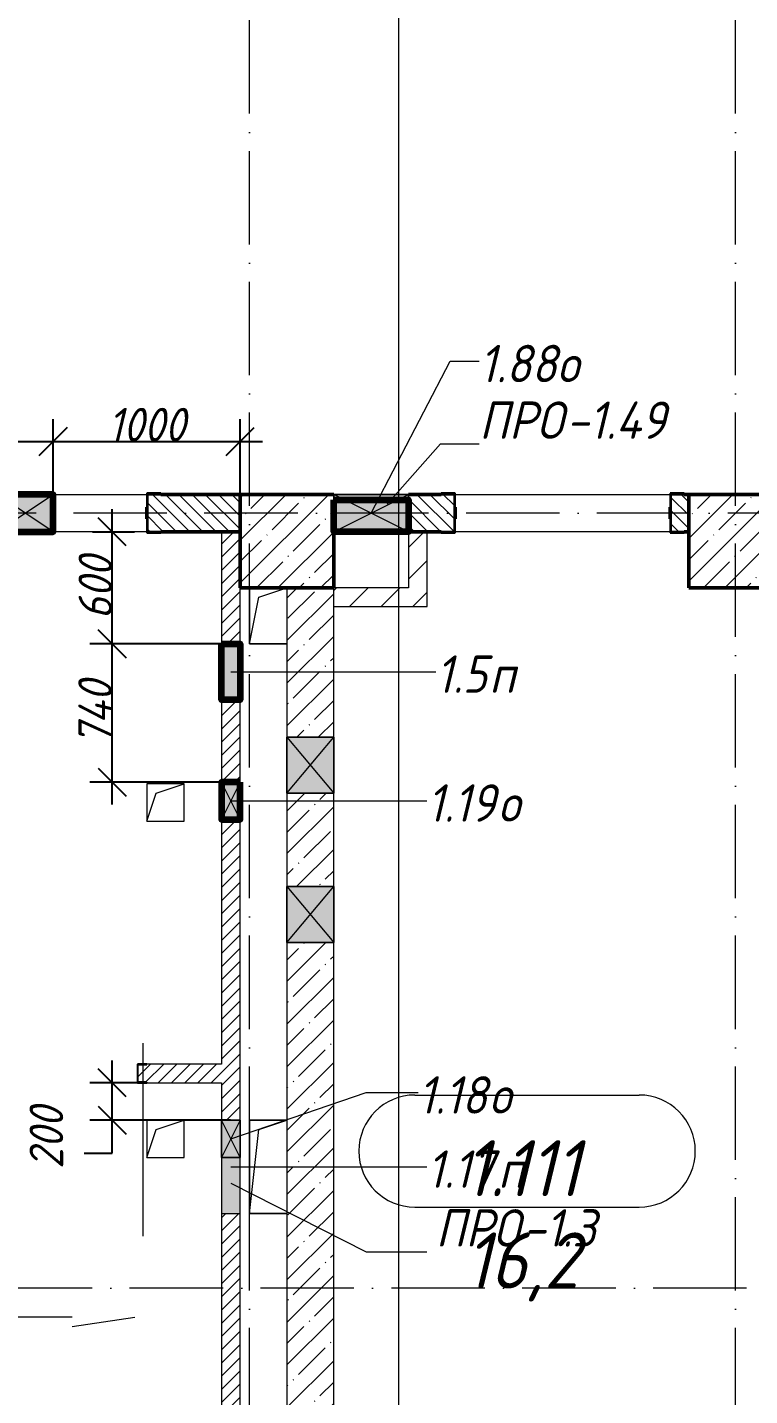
# Model space of a CAD drawing. Header units: millimetres. Extents: x -356862 to 418287, y 0 to 839748.
# Drawn here: x -163253 to -159390, y 460272 to 467597 of the extents above; entities that cross this region are included whole.
import ezdxf

# ---------------------------------------------------------------- set-up
doc = ezdxf.new("R2010")
doc.units = ezdxf.units.MM
doc.linetypes.add('200_ШТРИХ_ш1п0_6_', pattern=[160, 100, -60])
doc.linetypes.add('50_200_ШТРИХ_1Т_ш5_п1_п1_', pattern=[700, 500, -100, 0, -100])
for name, color, linetype, lineweight in [('9.7) Заделка 956 шт', 6, 'Continuous', 158), ('A-____-____-DIMS', 7, 'Continuous', 9), ('A-____-NOTE-TEXT', 7, 'Continuous', 9), ('A-DETL-GENF-OTLN', 7, 'Continuous', 9), ('A-FLOR-____-OTLN', 7, 'Continuous', 9), ('A-GENM-____-IDEN', 7, 'Continuous', 9), ('A-GENM-____-MCUT', 7, 'Continuous', 25), ('A-GENM-____-OTLN', 7, 'Continuous', 9), ('A-GENM-____-OTLN-1', 7, 'Continuous', 25), ('A-GLAZ-____-IDEN', 7, 'Continuous', 9), ('A-GLAZ-____-OTLN', 7, 'Continuous', 9), ('A-WALL-____-MCUT-1', 7, 'Continuous', 9), ('A-WALL-____-MCUT-2', 7, 'Continuous', 50), ('A-WALL-____-PATT-1', 7, 'Continuous', 9), ('A-WALL-FNSH-MCUT-1', 7, 'Continuous', 9), ('I-WALL-____-OTLN', 7, 'Continuous', 9), ('S-COLS-____-MCUT', 7, 'Continuous', 50), ('S-COLS-____-OTLN', 7, 'Continuous', 9), ('S-GRID-____-OTLN-1', 7, '50_200_ШТРИХ_1Т_ш5_п1_п1_', 9)]:
    doc.layers.add(name, color=color, linetype=linetype, lineweight=lineweight)
for name, color, linetype, lineweight, true_color in [('A-AREA-IDEN-1', 7, 'Continuous', 9, 0x000000), ('A-DETL-GENF-OTLN-4', 9, '200_ШТРИХ_ш1п0_6_', 9, 0x808080), ('A-DETL-GENF-OTLN-5', 7, 'Continuous', 5, 0xc0c0c0), ('A-GLAZ-____-OTLN-1', 7, 'Continuous', 9, 0xc0c0c0), ('G-____-____-SYMB-1', 9, 'Continuous', 9, 0x808080)]:
    doc.layers.add(name, color=color, linetype=linetype, lineweight=lineweight, true_color=true_color)
doc.styles.add('ISOCPEUR_I', font='isocpeui.ttf', dxfattribs={"width": 0.9, "height": 2.5})
doc.styles.add('ISOCPEUR_I_10', font='isocpeui.ttf', dxfattribs={"width": 0.9, "height": 180})
doc.styles.add('ISOCPEUR_I_9', font='isocpeui.ttf', dxfattribs={"width": 0.9, "height": 250})
doc.dimstyles.new('ISO-1_8_0_9К_СРЕДНИЙ_Кладочные_3', dxfattribs={"dimscale": 304.8, "dimtxt": 179.276612, "dimasz": 0.492126, "dimexe": 0.393701, "dimexo": 0, "dimgap": 0, "dimtad": 1, "dimdec": 3, "dimrnd": 0.001, "dimdsep": 46, "dimtxsty": 'ISOCPEUR_I_10', "dimblk1": 'OBLIQUE', "dimblk2": 'OBLIQUE', "dimsah": 1, "dimcen": 0.09, "dimdle": 0.393701, "dimazin": 0, "dimtfac": 1, "dimtdec": 4, "dimtix": 1, "dimtmove": 0, "dimatfit": 3, "dimfxl": 1, "dimtvp": 1, "dimtolj": 1, "dimtzin": 0, "dimarcsym": 2})
doc.dimstyles.new('ISO-1_8_0_9К_СРЕДНИЙ_Кладочные_4', dxfattribs={"dimscale": 304.8, "dimtxt": 179.276612, "dimasz": 0.492126, "dimexe": 0.393701, "dimexo": 0, "dimgap": 0, "dimtad": 1, "dimdec": 3, "dimrnd": 0.001, "dimdsep": 46, "dimtxsty": 'ISOCPEUR_I_10', "dimblk1": 'OBLIQUE', "dimblk2": 'OBLIQUE', "dimsah": 1, "dimcen": 0.09, "dimdle": 0.393701, "dimazin": 0, "dimtfac": 1, "dimtdec": 4, "dimtix": 1, "dimtmove": 1, "dimatfit": 3, "dimfxl": 1, "dimtvp": 1, "dimtolj": 1, "dimtzin": 0, "dimarcsym": 2})
pattern_1 = [(45, (-176515.067, 459015.94), (-35.35534, 35.35534), [])]
pattern_2 = [(135, (-176515.067, 459015.94), (-35.35534, -35.35534), [])]
pattern_3 = [(45, (-176515.07, 459015.94), (-84.8528, 84.8528), [])]

# ---------------------------------------------------------------- blocks, each defined once
blk = doc.blocks.new('BSC_Колонна _Прямоугольная - 500х500-V70-АР1_План отверстий 1 этажа в осях 1-64_А-ГГ')
at = {"layer": 'S-COLS-____-OTLN'}
h = blk.add_hatch(dxfattribs=at)
h.set_pattern_fill('FP_102', color=256, style=0, pattern_type=2)
h.set_pattern_definition([(45, (-14650, -5831.04), (-114.0493, 114.0493), []), (45, (-14535.95, -5831.04), (-114.0493, 114.0493), [201.612, -40.322, 3.353, -36.97])])
h.paths.add_polyline_path([(-250, -250), (250, -250), (250, 250), (-250, 250), (-250, 50)], flags=0)
at = {"layer": 'S-COLS-____-MCUT'}
for p, q in [((250, 250), (-250, 250)), ((-250, 250), (-250, -250)), ((250, -250), (250, 50)), ((-250, -250), (250, -250))]:
    blk.add_line(p, q, dxfattribs=at)
blk = doc.blocks.new('BSC_Колонна _Прямоугольная - 500х500-V139-АР1_План отверстий 1 этажа в осях 1-64_А-ГГ')
at = {"layer": 'S-COLS-____-OTLN'}
h = blk.add_hatch(dxfattribs=at)
h.set_pattern_fill('FP_173', color=256, style=0, pattern_type=2)
h.set_pattern_definition([(45, (-17050, -5831.04), (-114.0493, 114.0493), []), (45, (-16935.95, -5831.04), (-114.0493, 114.0493), [201.612, -40.322, 3.353, -36.97])])
h.paths.add_polyline_path([(-250, -250), (250, -250), (250, 250), (-250, 250)], flags=0)
at = {"layer": 'S-COLS-____-MCUT'}
for p, q in [((250, 250), (-250, 250)), ((-250, 250), (-250, -250)), ((250, -250), (250, 250)), ((-250, -250), (250, -250))]:
    blk.add_line(p, q, dxfattribs=at)
blk = doc.blocks.new('Фахверк_СКБ_Уголок - 200_4010_1-27904659-АР1_План отверстий 1 этажа в осях 1-64_А-ГГ')
at = {"layer": 'A-GENM-____-MCUT'}
for p, q in [((125, 156), (50, 156)), ((50, 156), (50, 150)), ((50, 150), (119, 150)), ((119, 150), (119, 81)), ((125, 81), (125, 156)), ((119, 81), (125, 81)), ((125, 19), (119, 19)), ((119, 19), (119, -50)), ((125, -56), (125, 19)), ((119, -50), (50, -50)), ((50, -50), (50, -56)), ((50, -56), (125, -56))]:
    blk.add_line(p, q, dxfattribs=at)
blk = doc.blocks.new('154_Стойка_СКБ_Уголок - СМ-2230_200-28216496-АР1_План отверстий 1 этажа в осях 1-64_А-ГГ')
at = {"layer": 'A-GENM-____-MCUT'}
for p, q in [((125, 156), (125, 81)), ((200, 156), (125, 156)), ((131, 81), (131, 150)), ((131, 150), (200, 150)), ((200, 150), (200, 156)), ((125, 81), (131, 81)), ((131, 19), (125, 19)), ((125, 19), (125, -56)), ((131, -50), (131, 19)), ((125, -56), (200, -56)), ((200, -50), (131, -50)), ((200, -56), (200, -50))]:
    blk.add_line(p, q, dxfattribs=at)
blk = doc.blocks.new('154_Фахверк_СКБ_Швеллер - Тип_100_4010-27789772-АР1_План отверстий 1 этажа в осях 1-64_А-ГГ')
at = {"layer": 'A-GENM-____-MCUT'}
for p, q in [((175, 50), (125, 50)), ((125, 50), (125, -50)), ((128, 47), (175, 47)), ((128, -47), (128, 47)), ((175, 47), (175, 50)), ((125, -50), (175, -50)), ((175, -47), (128, -47)), ((175, -50), (175, -47))]:
    blk.add_line(p, q, dxfattribs=at)
blk = doc.blocks.new('AR_Отверстие Ниша - Лючок-32401542-АР1_План отверстий 1 этажа в осях 1-64_А-ГГ')
at = {"layer": 'A-GLAZ-____-OTLN'}
blk.add_hatch(color=256, dxfattribs=at).paths.add_polyline_path([(150, -50), (150, 50), (-150, 50), (-150, -50)], flags=0)
for p, q in [((150, 50), (-150, 50)), ((-150, 50), (-150, -50)), ((150, -50), (150, 50)), ((-150, -50), (150, -50))]:
    blk.add_line(p, q, dxfattribs=at)
blk = doc.blocks.new('AR_Отверстие Ниша - Лючок-32401514-АР1_План отверстий 1 этажа в осях 1-64_А-ГГ')
at = {"layer": 'A-GLAZ-____-OTLN'}
blk.add_hatch(color=256, dxfattribs=at).paths.add_polyline_path([(250, 50), (-50, 50), (-50, -50), (250, -50)], flags=0)
for p, q in [((250, 50), (-50, 50)), ((250, -50), (250, 50)), ((-50, -50), (250, -50))]:
    blk.add_line(p, q, dxfattribs=at)
blk = doc.blocks.new('AR_Отверстие прямоугольное _в стене_ - AR_Отверстие прямоугольное _в стене__ВК-32401327-АР1_План отверстий 1 этажа в осях 1-64_А-ГГ')
at = {"layer": 'A-GLAZ-____-OTLN'}
blk.add_hatch(color=256, dxfattribs=at).paths.add_polyline_path([(-100, -50), (100, -50), (100, 50), (-100, 50)], flags=0)
at = {"layer": 'A-DETL-GENF-OTLN'}
for p, q in [((-100, -50), (-100, 50)), ((-100, 50), (100, 50)), ((100, 50), (-100, -50)), ((-100, 50), (100, -50)), ((100, 50), (-100, 50)), ((-100, 50), (-100, -50)), ((100, 50), (100, -50)), ((100, -50), (100, 50)), ((100, -50), (-100, -50)), ((-100, -50), (100, -50))]:
    blk.add_line(p, q, dxfattribs=at)
blk = doc.blocks.new('AR_Отверстие прямоугольное _в стене_ - AR_Отверстие прямоугольное _в стене__ВК-32401483-АР1_План отверстий 1 этажа в осях 1-64_А-ГГ')
at = {"layer": 'A-GLAZ-____-OTLN'}
blk.add_hatch(color=256, dxfattribs=at).paths.add_polyline_path([(100, 50), (-100, 50), (-100, -50), (100, -50)], flags=0)
at = {"layer": 'A-DETL-GENF-OTLN'}
for p, q in [((-100, -50), (-100, 50)), ((-100, 50), (100, 50)), ((100, 50), (-100, -50)), ((-100, 50), (100, -50)), ((100, 50), (-100, 50)), ((-100, 50), (-100, -50)), ((100, 50), (100, -50)), ((100, -50), (100, 50)), ((100, -50), (-100, -50)), ((-100, -50), (100, -50))]:
    blk.add_line(p, q, dxfattribs=at)
blk = doc.blocks.new('AR_Отверстие прямоугольное _в плите_ - AR_Отверстие прямоугольное _в плите_-30459597-АР1_План отверстий 1 этажа в осях 1-64_А-ГГ')
at = {"layer": 'A-GENM-____-OTLN'}
for p, q in [((100, 100), (-100, 100)), ((-100, 100), (-100, -100)), ((-50, 50), (100, 100)), ((100, -100), (100, 100)), ((-100, -100), (-50, 50)), ((-100, -100), (100, -100))]:
    blk.add_line(p, q, dxfattribs=at)
blk = doc.blocks.new('AR_Отверстие прямоугольное _в плите_ - AR_Отверстие прямоугольное _в плите_-V158-АР1_План отверстий 1 этажа в осях 1-64_А-ГГ')
at = {"layer": 'A-GENM-____-OTLN'}
for p, q in [((100, 250), (-100, 250)), ((-100, 250), (-100, -250)), ((-50, 200), (100, 250)), ((-100, -250), (-50, 200)), ((-100, -250), (100, -250))]:
    blk.add_line(p, q, dxfattribs=at)
blk = doc.blocks.new('AR_Отверстие прямоугольное _в стене__БезПР - AR_Отверстие прямоугольное _в стене__БезПР-30460031-АР1_План отверстий 1 этажа в осях 1-64_А-ГГ')
at = {"layer": 'A-GLAZ-____-OTLN-1'}
blk.add_hatch(color=256, dxfattribs=at).paths.add_polyline_path([(-150, -125), (150, -125), (150, 125), (-150, 125)], flags=0)
at = {"layer": 'A-DETL-GENF-OTLN'}
for p, q in [((-150, -125), (-150, 125)), ((-150, 125), (150, 125)), ((150, 125), (-150, -125)), ((-150, 125), (150, -125)), ((150, 125), (-150, 125)), ((-150, 125), (-150, -125)), ((150, 125), (150, -125)), ((150, -125), (150, 125)), ((150, -125), (-150, -125)), ((-150, -125), (150, -125))]:
    blk.add_line(p, q, dxfattribs=at)
at = {"layer": 'A-GLAZ-____-OTLN'}
blk.add_line((150, 125), (-150, 125), dxfattribs=at)
blk = doc.blocks.new('AR_Отверстие прямоугольное _в плите_ - AR_Отверстие прямоугольное _в плите_-30512088-АР1_План отверстий 1 этажа в осях 1-64_А-ГГ')
at = {"layer": 'A-GENM-____-OTLN'}
for p, q in [((-100, 150), (-100, -150)), ((-50, 100), (100, 150)), ((-100, -150), (-50, 100)), ((-100, -150), (100, -150))]:
    blk.add_line(p, q, dxfattribs=at)
blk = doc.blocks.new('AR_Отверстие прямоугольное _в стене_ - AR_Отверстие прямоугольное _в стене__ОВ-36769031-АР1_План отверстий 1 этажа в осях 1-64_А-ГГ')
at = {"layer": 'A-GLAZ-____-OTLN'}
blk.add_hatch(color=256, dxfattribs=at).paths.add_polyline_path([(200, 100), (-200, 100), (-200, -100), (200, -100)], flags=0)
at = {"layer": 'A-DETL-GENF-OTLN'}
for p, q in [((-200, -100), (-200, 100)), ((-200, 100), (200, 100)), ((200, 100), (-200, -100)), ((-200, 100), (200, -100)), ((200, 100), (-200, 100)), ((-200, 100), (-200, -100)), ((200, 100), (200, -100)), ((200, -100), (200, 100)), ((200, -100), (-200, -100)), ((-200, -100), (200, -100))]:
    blk.add_line(p, q, dxfattribs=at)
blk = doc.blocks.new('AR_Отверстие прямоугольное _в стене__БезПР - AR_Отверстие прямоугольное _в стене__БезПР-36427769-АР1_План отверстий 1 этажа в осях 1-64_А-ГГ')
at = {"layer": 'A-GLAZ-____-OTLN'}
blk.add_hatch(color=256, dxfattribs=at).paths.add_polyline_path([(-150, 100), (-150, -100), (150, -100), (150, 100)], flags=0)
at = {"layer": 'A-DETL-GENF-OTLN'}
for p, q in [((-150, -100), (-150, 100)), ((-150, 100), (150, 100)), ((150, 100), (-150, -100)), ((-150, 100), (150, -100)), ((150, 100), (-150, 100)), ((-150, 100), (-150, -100)), ((150, 100), (150, -100)), ((150, -100), (150, 100)), ((150, -100), (-150, -100)), ((-150, -100), (150, -100))]:
    blk.add_line(p, q, dxfattribs=at)
at = {"layer": 'A-GLAZ-____-OTLN'}
blk.add_line((150, 100), (-150, 100), dxfattribs=at)
blk = doc.blocks.new('DET_L_Имитация разреза_ISO2-5 - Влево-29860294-АР1_План отверстий 1 этажа в осях 1-64_А-ГГ')
at = {"layer": 'A-DETL-GENF-OTLN-5'}
blk.add_line((143.1, 0), (1176.9, 0), dxfattribs=at)
blk = doc.blocks.new('_Oblique')
at = {"color": 0, "linetype": 'ByBlock', "lineweight": -2}
blk.add_line((-0.5, -0.5), (0.5, 0.5), dxfattribs=at)
blk = doc.blocks.new('*D13311')
at = {"layer": 'A-____-____-DIMS', "color": 0, "lineweight": -2, "transparency": 16777216}
for p, q in [((-162799.8, 463437), (-162799.8, 464417)), ((-162188.6, 464297), (-162919.8, 464297)), ((-162167.1, 463557), (-162919.8, 463557))]:
    blk.add_line(p, q, dxfattribs=at)
at = {"layer": 'Defpoints', "color": 0, "transparency": 16777216}
for p in [(-162799.8, 464297), (-162188.6, 464297), (-162167.1, 463557)]:
    blk.add_point(p, dxfattribs=at)
at = {"layer": 'A-____-____-DIMS', "color": 0, "lineweight": -2, "transparency": 16777216, "xscale": 150, "yscale": 150, "zscale": 150}
for p, rotation in [((-162799.8, 464297), 90), ((-162799.8, 463557), 270)]:
    blk.add_blockref('_Oblique', p, dxfattribs=dict(at, rotation=rotation))
at = {"layer": 'A-____-____-DIMS', "color": 0, "transparency": 16777216, "insert": (-162891, 463927), "char_height": 180, "width": 426.127, "attachment_point": 5, "rotation": 90, "style": 'ISOCPEUR_I_10'}
blk.add_mtext('\\A1;740', dxfattribs=at)
blk = doc.blocks.new('*D13312')
at = {"layer": 'A-____-____-DIMS', "color": 0, "lineweight": -2, "transparency": 16777216}
for p, q in [((-162799.8, 464177), (-162799.8, 465017)), ((-162905.9, 464897), (-162679.8, 464897)), ((-162188.6, 464297), (-162919.8, 464297))]:
    blk.add_line(p, q, dxfattribs=at)
at = {"layer": 'Defpoints', "color": 0, "transparency": 16777216}
for p in [(-162905.9, 464897), (-162799.8, 464897), (-162188.6, 464297)]:
    blk.add_point(p, dxfattribs=at)
at = {"layer": 'A-____-____-DIMS', "color": 0, "lineweight": -2, "transparency": 16777216, "xscale": 150, "yscale": 150, "zscale": 150}
for p, rotation in [((-162799.8, 464897), 90), ((-162799.8, 464297), 270)]:
    blk.add_blockref('_Oblique', p, dxfattribs=dict(at, rotation=rotation))
at = {"layer": 'A-____-____-DIMS', "color": 0, "transparency": 16777216, "insert": (-162889.8, 464597), "char_height": 180, "width": 409.578, "attachment_point": 5, "rotation": 90, "style": 'ISOCPEUR_I_10'}
blk.add_mtext('\\A1;600', dxfattribs=at)
blk = doc.blocks.new('*D13313')
at = {"layer": 'A-____-____-DIMS', "color": 0, "lineweight": -2, "transparency": 16777216}
for p, q in [((-162799.8, 461627), (-162799.8, 462067)), ((-162665.1, 461947), (-162919.8, 461947)), ((-162166.4, 461747), (-162919.8, 461747)), ((-162799.8, 461570.5), (-162799.8, 461747)), ((-162949.8, 461570.5), (-162799.8, 461570.5))]:
    blk.add_line(p, q, dxfattribs=at)
at = {"layer": 'Defpoints', "color": 0, "transparency": 16777216}
for p in [(-162799.8, 461947), (-162665.1, 461947), (-162166.4, 461747)]:
    blk.add_point(p, dxfattribs=at)
at = {"layer": 'A-____-____-DIMS', "color": 0, "lineweight": -2, "transparency": 16777216, "xscale": 150, "yscale": 150, "zscale": 150}
for p, rotation in [((-162799.8, 461947), 90), ((-162799.8, 461747), 270)]:
    blk.add_blockref('_Oblique', p, dxfattribs=dict(at, rotation=rotation))
at = {"layer": 'A-____-____-DIMS', "color": 0, "transparency": 16777216, "insert": (-163241.9, 461485.7), "char_height": 180, "width": 409.578, "attachment_point": 1, "rotation": 90, "line_spacing_factor": 1.149209, "style": 'ISOCPEUR_I_10'}
blk.add_mtext('\\A1;200', dxfattribs=at)
blk = doc.blocks.new('*D13387')
at = {"layer": 'A-____-____-DIMS', "color": 0, "lineweight": -2, "transparency": 16777216}
for p, q in [((-165030.1, 465103), (-165030.1, 465500.2)), ((-163115.1, 465097), (-163115.1, 465500.2)), ((-165150.1, 465380.2), (-162995.1, 465380.2))]:
    blk.add_line(p, q, dxfattribs=at)
at = {"layer": 'Defpoints', "color": 0, "transparency": 16777216}
for p in [(-163115.1, 465380.2), (-165030.1, 465103), (-163115.1, 465097)]:
    blk.add_point(p, dxfattribs=at)
at = {"layer": 'A-____-____-DIMS', "color": 0, "lineweight": -2, "transparency": 16777216, "xscale": 150, "yscale": 150, "zscale": 150, "rotation": 180}
blk.add_blockref('_Oblique', (-165030.1, 465380.2), dxfattribs=at)
at = {"layer": 'A-____-____-DIMS', "color": 0, "lineweight": -2, "transparency": 16777216, "xscale": 150, "yscale": 150, "zscale": 150}
blk.add_blockref('_Oblique', (-163115.1, 465380.2), dxfattribs=at)
at = {"layer": 'A-____-____-DIMS', "color": 0, "transparency": 16777216, "insert": (-164072.6, 465470.2), "char_height": 180, "width": 463.361, "attachment_point": 5, "style": 'ISOCPEUR_I_10'}
blk.add_mtext('\\A1;1915', dxfattribs=at)
blk = doc.blocks.new('*D13388')
at = {"layer": 'A-____-____-DIMS', "color": 0, "lineweight": -2, "transparency": 16777216}
for p, q in [((-163115.1, 465097), (-163115.1, 465500.2)), ((-162115.1, 465097), (-162115.1, 465500.2)), ((-163235.1, 465380.2), (-161995.1, 465380.2))]:
    blk.add_line(p, q, dxfattribs=at)
at = {"layer": 'Defpoints', "color": 0, "transparency": 16777216}
for p in [(-162115.1, 465380.2), (-163115.1, 465097), (-162115.1, 465097)]:
    blk.add_point(p, dxfattribs=at)
at = {"layer": 'A-____-____-DIMS', "color": 0, "lineweight": -2, "transparency": 16777216, "xscale": 150, "yscale": 150, "zscale": 150, "rotation": 180}
blk.add_blockref('_Oblique', (-163115.1, 465380.2), dxfattribs=at)
at = {"layer": 'A-____-____-DIMS', "color": 0, "lineweight": -2, "transparency": 16777216, "xscale": 150, "yscale": 150, "zscale": 150}
blk.add_blockref('_Oblique', (-162115.1, 465380.2), dxfattribs=at)
at = {"layer": 'A-____-____-DIMS', "color": 0, "transparency": 16777216, "insert": (-162615.1, 465470.2), "char_height": 180, "width": 504.733, "attachment_point": 5, "style": 'ISOCPEUR_I_10'}
blk.add_mtext('\\A1;1000', dxfattribs=at)
blk = doc.blocks.new('AAR_СКБ_Марка_помещения_1_5 ммп - Номер _ Площадь-27962135-АИ_План этажа_Стены_1')
at = {"layer": 'A-AREA-IDEN-1'}
for p, q in [((-2.987, 3), (3.013, 3)), ((-2.987, 0), (3.013, 0))]:
    blk.add_line(p, q, dxfattribs=at)
for centre, start, end in [((-2.987, 1.5), 90, 270), ((3.013, 1.5), 270, 90)]:
    blk.add_arc(centre, 1.5, start, end, dxfattribs=at)

msp = doc.modelspace()

# ---------------------------------------------------------------- hatches: boundary and pattern name
at = {"layer": 'A-WALL-____-PATT-1'}
h = msp.add_hatch(dxfattribs=at)
h.set_pattern_fill('FP_6', color=256, style=0, pattern_type=2)
h.set_pattern_definition(pattern_2)
h.paths.add_polyline_path([(-162115.0675, 464896.983), (-162115.0675, 465096.983), (-162609.0675, 465096.983), (-162609.0675, 465027.983), (-162615.0675, 465027.983), (-162615.0675, 464965.983), (-162609.0675, 464965.983), (-162609.0675, 464896.983), (-162390.3032, 464896.983)], flags=0)
h.paths.add_polyline_path([(-164509.0675, 464896.983), (-163771.0675, 464896.983), (-163771.0675, 464965.983), (-163765.0675, 464965.983), (-163765.0675, 465027.983), (-163771.0675, 465027.983), (-163771.0675, 465096.983), (-164509.0675, 465096.983), (-164509.0675, 465027.983), (-164515.0675, 465027.983), (-164515.0675, 464965.983), (-164509.0675, 464965.983)], flags=0)
h.paths.add_polyline_path([(-165615.0675, 464896.983), (-165521.0675, 464896.983), (-165521.0675, 464965.983), (-165515.0675, 464965.983), (-165515.0675, 465027.983), (-165521.0675, 465027.983), (-165521.0675, 465096.983), (-165615.0675, 465096.983), (-165615.0675, 465002.983)], flags=0)
h = msp.add_hatch(dxfattribs=at)
h.set_pattern_fill('FP_6', color=256, style=0, pattern_type=2)
h.set_pattern_definition(pattern_2)
h.paths.add_polyline_path([(-159715.0675, 464896.983), (-159715.0675, 465096.983), (-159809.0675, 465096.983), (-159809.0675, 465027.983), (-159815.0675, 465027.983), (-159815.0675, 464965.983), (-159809.0675, 464965.983), (-159809.0675, 464896.983), (-159740.0675, 464896.983)], flags=0)
h.paths.add_polyline_path([(-161040.0675, 464896.983), (-160971.0675, 464896.983), (-160971.0675, 464965.983), (-160965.0675, 464965.983), (-160965.0675, 465027.983), (-160971.0675, 465027.983), (-160971.0675, 465096.983), (-161215.0675, 465096.983), (-161215.0675, 464896.983)], flags=0)
h = msp.add_hatch(dxfattribs=at)
h.set_pattern_fill('FP_5', color=256, style=0, pattern_type=2)
h.set_pattern_definition(pattern_1)
h.paths.add_polyline_path([(-162215.0675, 457346.983), (-162115.0675, 457346.983), (-162115.0675, 459496.983), (-162118.0675, 459496.983), (-162118.0675, 459543.983), (-162212.0675, 459543.983), (-162212.0675, 459496.983), (-162215.0675, 459496.983), (-162215.0675, 457596.983)], flags=0)
h.paths.add_polyline_path([(-162118.0675, 459546.983), (-162115.0675, 459546.983), (-162115.0675, 461246.983), (-162215.0675, 461246.983), (-162215.0675, 459546.983), (-162162.8936, 459546.983)], flags=0)
h.paths.add_polyline_path([(-162210.7196, 461746.983), (-162115.0675, 461746.983), (-162115.0675, 463356.983), (-162215.0675, 463356.983), (-162215.0675, 461746.983)], flags=0)
h.paths.add_polyline_path([(-162160.4912, 463556.983), (-162115.0675, 463556.983), (-162115.0675, 463996.983), (-162215.0675, 463996.983), (-162215.0675, 463556.983), (-162162.085, 463556.983)], flags=0)
h.paths.add_polyline_path([(-162115.0675, 464296.983), (-162115.0675, 464896.983), (-162215.0675, 464896.983), (-162215.0675, 464296.983), (-162135.4065, 464296.983)], flags=0)
h = msp.add_hatch(dxfattribs=at)
h.set_pattern_fill('FP_4', color=256, style=0, pattern_type=2)
h.set_pattern_definition(pattern_3)
h.paths.add_polyline_path([(-161115.0675, 464596.983), (-161115.0675, 464896.983), (-161215.0675, 464896.983), (-161215.0675, 464596.983)], flags=0)
h = msp.add_hatch(dxfattribs=at)
h.set_pattern_fill('FP_27', color=256, style=0, pattern_type=2)
h.set_pattern_definition([(45, (-176515.07, 459015.94), (-114.0493, 114.0493), []), (45, (-176401.02, 459015.94), (-114.0493, 114.0493), [201.612, -40.322, 3.353, -36.97])])
h.paths.add_polyline_path([(-161865.0675, 457596.983), (-161615.0675, 457596.983), (-161615.0675, 462696.983), (-161865.0675, 462696.983), (-161865.0675, 458030.439)], flags=0)
h.paths.add_polyline_path([(-161865.0675, 462996.983), (-161615.0675, 462996.983), (-161615.0675, 463496.983), (-161865.0675, 463496.983), (-161865.0675, 463190.4029)], flags=0)
h.paths.add_polyline_path([(-161865.0675, 463796.983), (-161615.0675, 463796.983), (-161615.0675, 464596.983), (-161865.0675, 464596.983)], flags=0)
h = msp.add_hatch(dxfattribs=at)
h.set_pattern_fill('FP_4', color=256, style=0, pattern_type=2)
h.set_pattern_definition(pattern_3)
h.paths.add_polyline_path([(-161615.0675, 464496.983), (-161115.0675, 464496.983), (-161115.0675, 464596.983), (-161615.0675, 464596.983)], flags=0)
h = msp.add_hatch(dxfattribs=at)
h.set_pattern_fill('FP_5', color=256, style=0, pattern_type=2)
h.set_pattern_definition(pattern_1)
h.paths.add_polyline_path([(-162215.0675, 461946.983), (-162215.0675, 462046.983), (-162615.0675, 462046.983), (-162615.0675, 462043.983), (-162662.0675, 462043.983), (-162662.0675, 461949.983), (-162615.0675, 461949.983), (-162615.0675, 461946.983), (-162390.3032, 461946.983)], flags=0)

# ---------------------------------------------------------------- linework, layer by layer
at = {"layer": '9.7) Заделка 956 шт'}
for points in [[(-163415.0675, 464896.983), (-163115.0675, 464896.983), (-163115.0675, 465096.983), (-163415.0675, 465096.983)], [(-161615.0675, 465068.0539), (-161215.0675, 465068.0539), (-161215.0675, 464896.983), (-161615.0675, 464896.983)], [(-162215.0675, 464296.983), (-162115.0675, 464296.983), (-162115.0675, 463996.983), (-162215.0675, 463996.983)], [(-162115.0675, 463556.983), (-162215.0675, 463556.983), (-162215.0675, 463356.983), (-162115.0675, 463356.983)]]:
    msp.add_lwpolyline(points, close=True, dxfattribs=at)
at = {"layer": 'A-____-NOTE-TEXT'}
for p, q in [((-163013.1522, 460691.7976), (-163369.4022, 460691.7976)), ((-163013.1522, 460641.7976), (-162679.5108, 460691.7976))]:
    msp.add_line(p, q, dxfattribs=at)
at = {"layer": 'A-FLOR-____-OTLN'}
for p, q in [((-162065.0675, 464296.983), (-162065.0675, 464596.983)), ((-161865.0675, 464296.983), (-162065.0675, 464296.983)), ((-162065.0675, 461746.983), (-161865.0675, 461746.983)), ((-162065.0675, 461246.983), (-162065.0675, 461746.983)), ((-161865.0675, 461246.983), (-162065.0675, 461246.983))]:
    msp.add_line(p, q, dxfattribs=at)
at = {"layer": 'A-GENM-____-IDEN'}
for p, q in [((-161328.7681, 465045.1974), (-161043.4183, 465366.9526)), ((-161043.4183, 465366.9526), (-160836.4999, 465366.9526)), ((-162165.0675, 461409.1192), (-161440.9764, 461042.6112)), ((-161440.9764, 461042.6112), (-161115.9463, 461042.6112))]:
    msp.add_line(p, q, dxfattribs=at)
at = {"layer": 'A-GLAZ-____-IDEN'}
for p, q in [((-161415.0675, 464996.983), (-160991.8066, 465809.6036)), ((-160991.8066, 465809.6036), (-160836.0499, 465809.6036)), ((-162165.0675, 464146.983), (-161068.2463, 464147.0571)), ((-162165.0675, 463456.983), (-161115.9463, 463457.0571)), ((-162165.0675, 461646.983), (-161440.9764, 461894.0571)), ((-161440.9764, 461894.0571), (-161163.6463, 461894.0571)), ((-162165.0675, 461496.983), (-161115.9463, 461497.0571))]:
    msp.add_line(p, q, dxfattribs=at)
at = {"layer": 'A-WALL-____-MCUT-1'}
for p, q in [((-161865.0675, 464596.983), (-161865.0675, 463796.983)), ((-161615.0675, 463796.983), (-161615.0675, 464596.983)), ((-161865.0675, 463496.983), (-161865.0675, 462996.983)), ((-161615.0675, 462996.983), (-161615.0675, 463496.983)), ((-161865.0675, 462696.983), (-161865.0675, 457596.983)), ((-161615.0675, 457596.983), (-161615.0675, 462696.983))]:
    msp.add_line(p, q, dxfattribs=at)
at = {"layer": 'A-WALL-____-MCUT-2'}
for p, q in [((-162115.0675, 465096.983), (-162540.0675, 465096.983)), ((-161040.0675, 465096.983), (-161215.0675, 465096.983)), ((-159715.0675, 465096.983), (-159740.0675, 465096.983)), ((-162615.0675, 465027.983), (-162615.0675, 464965.983)), ((-160965.0675, 464965.983), (-160965.0675, 465027.983)), ((-159815.0675, 465027.983), (-159815.0675, 464965.983)), ((-162540.0675, 464896.983), (-162115.0675, 464896.983)), ((-161215.0675, 464896.983), (-161040.0675, 464896.983)), ((-159740.0675, 464896.983), (-159715.0675, 464896.983))]:
    msp.add_line(p, q, dxfattribs=at)
at = {"layer": 'A-WALL-FNSH-MCUT-1'}
for p, q in [((-162215.0675, 464896.983), (-162215.0675, 464296.983)), ((-162115.0675, 464896.983), (-162115.0675, 464896.983)), ((-161215.0675, 464896.983), (-161215.0675, 464596.983)), ((-161115.0675, 464496.983), (-161115.0675, 464896.983)), ((-162115.0675, 464296.983), (-162115.0675, 464596.983)), ((-161215.0675, 464596.983), (-161615.0675, 464596.983)), ((-161615.0675, 464496.983), (-161115.0675, 464496.983)), ((-162215.0675, 463996.983), (-162215.0675, 463556.983)), ((-162115.0675, 463556.983), (-162115.0675, 463996.983)), ((-162215.0675, 463356.983), (-162215.0675, 462046.983)), ((-162115.0675, 461746.983), (-162115.0675, 463356.983)), ((-162215.0675, 462046.983), (-162615.0675, 462046.983)), ((-162615.0675, 461946.983), (-162215.0675, 461946.983)), ((-162215.0675, 461946.983), (-162215.0675, 461746.983)), ((-162215.0675, 461246.983), (-162215.0675, 459546.983)), ((-162115.0675, 459546.983), (-162115.0675, 461246.983))]:
    msp.add_line(p, q, dxfattribs=at)
at = {"layer": 'G-____-____-SYMB-1'}
msp.add_line((-161268.7965, 509080.8478), (-161268.7965, 454344.9617), dxfattribs=at)
at = {"layer": 'I-WALL-____-OTLN'}
for p, q in [((-163115.0675, 465096.983), (-162615.0675, 465096.983)), ((-160965.0675, 465096.983), (-159815.0675, 465096.983)), ((-162615.0675, 464896.983), (-163115.0675, 464896.983)), ((-159815.0675, 464896.983), (-160965.0675, 464896.983))]:
    msp.add_line(p, q, dxfattribs=at)
at = {"layer": 'S-GRID-____-OTLN-1'}
for p, q in [((-162065.0675, 454533.3346), (-162065.0675, 508896.9006)), ((-159465.0675, 454533.3346), (-159465.0675, 508896.9006)), ((-86196.2802, 464996.983), (-181183.8377, 464996.983)), ((-72594.0078, 460846.983), (-181183.8377, 460846.983))]:
    msp.add_line(p, q, dxfattribs=at)

# ---------------------------------------------------------------- block references
at = {"layer": 'A-AREA-IDEN-1', "xscale": 199.9999999999999, "yscale": 199.9999999999999, "zscale": 199.9999999999999}
msp.add_blockref('AAR_СКБ_Марка_помещения_1_5 ммп - Номер _ Площадь-27962135-АИ_План этажа_Стены_1', (-160583.126, 461281.3096), dxfattribs=at)
at = {"layer": 'A-DETL-GENF-OTLN-4', "rotation": 270.0000000000005}
msp.add_blockref('DET_L_Имитация разреза_ISO2-5 - Влево-29860294-АР1_План отверстий 1 этажа в осях 1-64_А-ГГ', (-162636.1425, 462302.8558), dxfattribs=at)
at = {"layer": 'A-GENM-____-OTLN'}
for name, p in [('AR_Отверстие прямоугольное _в плите_ - AR_Отверстие прямоугольное _в плите_-30512088-АР1_План отверстий 1 этажа в осях 1-64_А-ГГ', (-161965.0675, 464446.983)), ('AR_Отверстие прямоугольное _в плите_ - AR_Отверстие прямоугольное _в плите_-30459597-АР1_План отверстий 1 этажа в осях 1-64_А-ГГ', (-162515.0675, 463446.983)), ('AR_Отверстие прямоугольное _в плите_ - AR_Отверстие прямоугольное _в плите_-30459597-АР1_План отверстий 1 этажа в осях 1-64_А-ГГ', (-162515.0675, 461646.983)), ('AR_Отверстие прямоугольное _в плите_ - AR_Отверстие прямоугольное _в плите_-V158-АР1_План отверстий 1 этажа в осях 1-64_А-ГГ', (-161965.0675, 461496.983))]:
    msp.add_blockref(name, p, dxfattribs=at)
at = {"layer": 'A-GENM-____-OTLN-1'}
for name, p in [('154_Стойка_СКБ_Уголок - СМ-2230_200-28216496-АР1_План отверстий 1 этажа в осях 1-64_А-ГГ', (-162740.0675, 464946.983)), ('154_Фахверк_СКБ_Швеллер - Тип_100_4010-27789772-АР1_План отверстий 1 этажа в осях 1-64_А-ГГ', (-162790.0675, 461996.983))]:
    msp.add_blockref(name, p, dxfattribs=at)
at = {"layer": 'A-GENM-____-OTLN-1', "rotation": 180}
for name, p in [('154_Стойка_СКБ_Уголок - СМ-2230_200-28216496-АР1_План отверстий 1 этажа в осях 1-64_А-ГГ', (-160840.0675, 465046.983)), ('Фахверк_СКБ_Уголок - 200_4010_1-27904659-АР1_План отверстий 1 этажа в осях 1-64_А-ГГ', (-159690.0675, 465046.983))]:
    msp.add_blockref(name, p, dxfattribs=at)
at = {"layer": 'A-GLAZ-____-OTLN'}
for name, p, rotation in [('AR_Отверстие прямоугольное _в стене__БезПР - AR_Отверстие прямоугольное _в стене__БезПР-36427769-АР1_План отверстий 1 этажа в осях 1-64_А-ГГ', (-163265.0675, 464996.983), 180), ('AR_Отверстие прямоугольное _в стене_ - AR_Отверстие прямоугольное _в стене__ОВ-36769031-АР1_План отверстий 1 этажа в осях 1-64_А-ГГ', (-161415.0675, 464996.983), 180), ('AR_Отверстие Ниша - Лючок-32401542-АР1_План отверстий 1 этажа в осях 1-64_А-ГГ', (-162165.0675, 464146.983), 269.9999999999997), ('AR_Отверстие прямоугольное _в стене__БезПР - AR_Отверстие прямоугольное _в стене__БезПР-30460031-АР1_План отверстий 1 этажа в осях 1-64_А-ГГ', (-161740.0675, 463646.983), 89.99999999999991), ('AR_Отверстие прямоугольное _в стене_ - AR_Отверстие прямоугольное _в стене__ВК-32401327-АР1_План отверстий 1 этажа в осях 1-64_А-ГГ', (-162165.0675, 463456.983), 269.9999999999997), ('AR_Отверстие прямоугольное _в стене__БезПР - AR_Отверстие прямоугольное _в стене__БезПР-30460031-АР1_План отверстий 1 этажа в осях 1-64_А-ГГ', (-161740.0675, 462846.983), 89.99999999999991), ('AR_Отверстие прямоугольное _в стене_ - AR_Отверстие прямоугольное _в стене__ВК-32401483-АР1_План отверстий 1 этажа в осях 1-64_А-ГГ', (-162165.0675, 461646.983), 269.9999999999997), ('AR_Отверстие Ниша - Лючок-32401514-АР1_План отверстий 1 этажа в осях 1-64_А-ГГ', (-162165.0675, 461496.983), 269.9999999999997)]:
    msp.add_blockref(name, p, dxfattribs=dict(at, rotation=rotation))
at = {"layer": 'S-COLS-____-OTLN'}
for name, p in [('BSC_Колонна _Прямоугольная - 500х500-V70-АР1_План отверстий 1 этажа в осях 1-64_А-ГГ', (-161865.0675, 464846.983)), ('BSC_Колонна _Прямоугольная - 500х500-V139-АР1_План отверстий 1 этажа в осях 1-64_А-ГГ', (-159465.0675, 464846.983))]:
    msp.add_blockref(name, p, dxfattribs=at)

# ---------------------------------------------------------------- texts
at = {"layer": 'A-AREA-IDEN-1', "char_height": 300, "attachment_point": 8, "line_spacing_factor": 1.139951, "style": 'ISOCPEUR_I'}
for s, insert, width in [('\\pxqc,t8.46667,16.93333,25.4,33.86667,42.33333,50.8,59.26667,67.73333,76.2,84.66667,93.13333,101.6,110.06667,118.53333,127,135.46667,143.93333,152.4,160.86667,169.33333,177.8,186.26667,194.73333,203.2,211.66667,220.13333,228.6,237.06667,245.53333,254,262.46667,270.93333;{1.111}', (-160608.555, 461339.6395), 742), ('\\pxqc,t8.46667,16.93333,25.4,33.86667,42.33333,50.8,59.26667,67.73333,76.2,84.66667,93.13333,101.6,110.06667,118.53333,127,135.46667,143.93333,152.4,160.86667,169.33333,177.8,186.26667,194.73333,203.2,211.66667,220.13333,228.6,237.06667,245.53333,254,262.46667,270.93333;{16,2}', (-160608.555, 460775.6915), 702)]:
    msp.add_mtext(s, dxfattribs=dict(at, insert=insert, width=width))
at = {"layer": 'A-GENM-____-IDEN', "char_height": 200, "attachment_point": 1, "style": 'ISOCPEUR_I_9'}
for s, insert, width in [('ПРО', (-160836.4999, 465594.0688), 562.784625), ('-1.49', (-160372.1561, 465594.0688), 692.658), ('ПРО', (-161068.803, 461269.7273), 562.784625), ('-1.3', (-160604.4592, 461269.7273), 505.063125)]:
    msp.add_mtext(s, dxfattribs=dict(at, insert=insert, width=width))
at = {"layer": 'A-GLAZ-____-IDEN', "char_height": 200, "attachment_point": 1, "style": 'ISOCPEUR_I_9'}
for s, insert, width in [('1.88', (-160836.0499, 465897.2181), 505.063125), ('\\fISOCPEUR|b0|i1|c204|p34|;\\W.9;о', (-160419.3311, 465897.2181), 158.734125), ('1.5', (-161068.2463, 464234.6717), 346.329), ('\\fISOCPEUR|b0|i1|c204|p34|;\\W.9;п', (-160782.4963, 464234.6717), 158.734125), ('1.19', (-161115.9463, 463544.6717), 461.772), ('\\fISOCPEUR|b0|i1|c204|p34|;\\W.9;о', (-160734.9463, 463544.6717), 158.734125), ('1.18', (-161163.6463, 461981.6717), 461.772), ('\\fISOCPEUR|b0|i1|c204|p34|;\\W.9;о', (-160782.6463, 461981.6717), 158.734125), ('1.17', (-161115.9463, 461584.6717), 461.772), ('\\fISOCPEUR|b0|i1|c204|p34|;\\W.9;п', (-160734.9463, 461584.6717), 158.734125)]:
    msp.add_mtext(s, dxfattribs=dict(at, insert=insert, width=width))

# ---------------------------------------------------------------- dimensions: what is measured, and where the dimension line sits
at = {"layer": 'A-____-____-DIMS'}
for base, p1, p2, override, picture, middle in [((-163115.0675, 465380.1569), (-165030.0675, 465102.983), (-163115.0675, 465096.983), {"dimpost": '<>', "dimfxl": 1915.0094}, '*D13387', (-164072.5675, 465470.1569)), ((-162115.0675, 465380.1569), (-163115.0675, 465096.983), (-162115.0675, 465096.983), {"dimpost": '<>', "dimfxl": 1000}, '*D13388', (-162615.0675, 465470.1569))]:
    dim = msp.add_linear_dim(base=base, p1=p1, p2=p2, dimstyle='ISO-1_8_0_9К_СРЕДНИЙ_Кладочные_3', override=override, dxfattribs=at)
    dim.commit()
    dim.dimension.update_dxf_attribs({"geometry": picture, "text_midpoint": middle})
for base, p1, p2, override, picture, middle in [((-162799.8145, 464896.983), (-162188.5794, 464296.983), (-162905.8805, 464896.983), {"dimpost": '<>', "dimfxl": 935.158204}, '*D13312', (-162889.8145, 464596.983)), ((-162799.8145, 464296.983), (-162167.0942, 463556.983), (-162188.5794, 464296.983), {"dimpost": '<>', "dimfxl": 740.311837}, '*D13311', (-162890.9736, 463926.983))]:
    dim = msp.add_linear_dim(base=base, p1=p1, p2=p2, angle=90, dimstyle='ISO-1_8_0_9К_СРЕДНИЙ_Кладочные_3', override=override, dxfattribs=at)
    dim.commit()
    dim.dimension.update_dxf_attribs({"geometry": picture, "text_midpoint": middle})
dim = msp.add_linear_dim(base=(-162799.8145, 461946.983), p1=(-162166.4175, 461746.983), p2=(-162665.0675, 461946.983), angle=90, dimstyle='ISO-1_8_0_9К_СРЕДНИЙ_Кладочные_4', override={"dimpost": '<>', "dimfxl": 537.263225}, dxfattribs=at)
dim.commit()
dim.dimension.update_dxf_attribs({"geometry": '*D13313', "text_midpoint": (-162914.9765, 461570.4886), "dimtype": 160, "text_rotation": 90})

doc.saveas('drawing.dxf')
